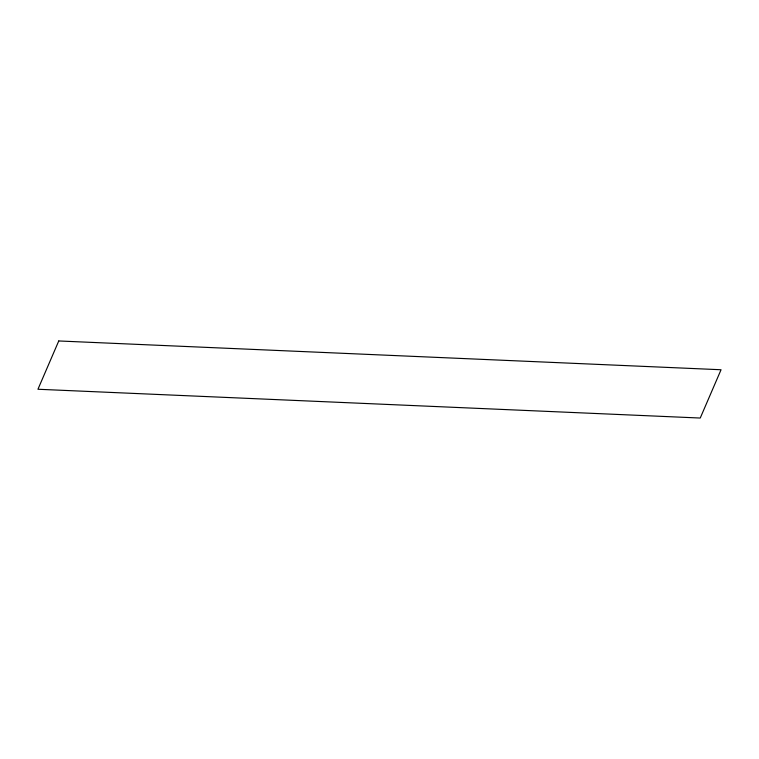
<?xml version="1.0" encoding="UTF-8"?>
<svg xmlns="http://www.w3.org/2000/svg" width="759" height="759" viewBox="0 0 759 759"><rect width="100%" height="100%" fill="white"/><g stroke="black" fill="none" stroke-linecap="round" stroke-linejoin="round"><path stroke-width="1.14" d="M58.756 340.962L37.95 389.253L700.244 418.038L721.05 369.747L58.756 340.962"/></g></svg>
